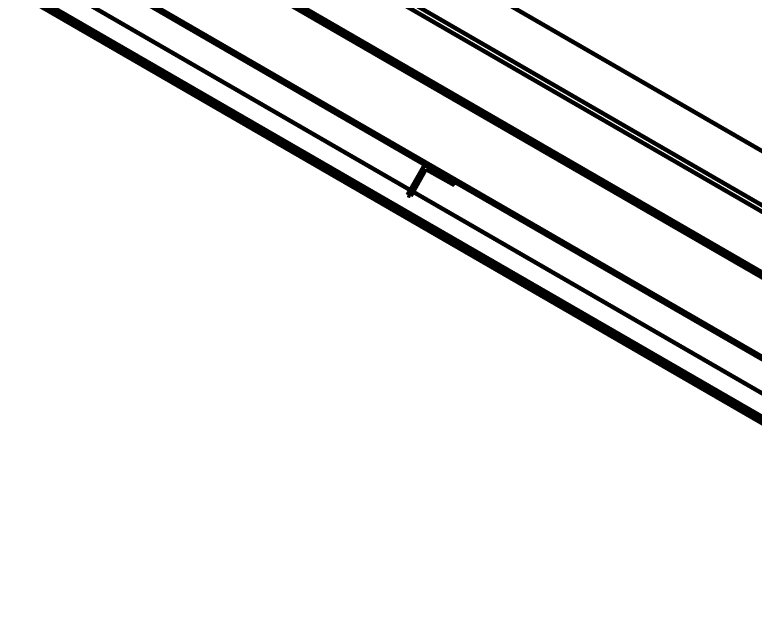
# Model space of a CAD drawing. Extents: x 0.1 to 11.6, y 0.3 to 16.2.
# Drawn here: x 6.862 to 8.005, y 7.934 to 8.855 of the extents above; entities that cross this region are included whole.
import ezdxf

# ---------------------------------------------------------------- set-up
doc = ezdxf.new("R2010")
doc.units = 0
doc.header["$MEASUREMENT"] = 0

msp = doc.modelspace()

# ---------------------------------------------------------------- linework, layer by layer
at = {"color": 0}
for points, const_width in [([(5.29167, 10.0233), (9.59831, 7.53836)], 0.01), ([(9.60167, 7.54167), (5.29497, 10.0283), (5.29167, 10.03)], 0.00667), ([(9.72331, 7.66), (9.68164, 7.68332), (5.88336, 9.875)], 0.00667), ([(5.84668, 9.81332), (9.64501, 7.62001)], 0.00667), ([(5.84332, 9.80501), (9.63997, 7.61333), (9.68164, 7.68332)], 0.00667), ([(5.30501, 9.79167), (9.49333, 7.37332)], 0.01), ([(9.50499, 7.37332), (6.05333, 9.36501), (6.09, 9.42833)], 0.01), ([(9.39333, 7.53168), (6.36833, 9.27832), (6.36833, 9.27669), (6.36664, 9.27501), (6.36664, 9.27333)], 0.00667), ([(6.345, 9.23503), (9.36833, 7.49001)], 0.00667), ([(6.78836, 9.03168), (6.83501, 9.00499), (7.49501, 8.62332)], 0.00667), ([(7.49501, 8.62332), (7.46832, 8.57667)], 0.00667), ([(7.49501, 8.62332), (7.54167, 8.59668), (8.47835, 8.05664)], 0.00667), ([(7.49669, 8.61664), (7.47331, 8.57497)], 0.00667), ([(7.49669, 8.61664), (7.53836, 8.59332), (7.54167, 8.59668)], 0.00667), ([(7.46832, 8.57667), (7.47331, 8.57497)], 0.00667)]:
    msp.add_lwpolyline(points, dxfattribs=dict(at, const_width=const_width))

doc.saveas('drawing.dxf')
